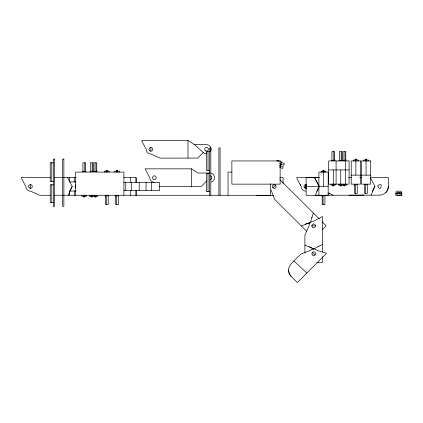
<?xml version="1.0" encoding="UTF-8"?>
<svg xmlns="http://www.w3.org/2000/svg" width="423" height="423" viewBox="0 0 423 423"><rect width="100%" height="100%" fill="white"/><g stroke="black" fill="none" stroke-linecap="round" stroke-linejoin="round"><path stroke-width="0.63" d="M304.909 252.98L304.893 235.098L309.054 225.808A4.642 4.642 0 0 1 313.686 221.16L322.495 216.507L322.543 252.113M370.992 195.188L374.931 186.374L370.289 177.56L388.388 177.56C388.018 182.53 389.773 188.621 385.802 192.608M280.629 164.885L280.819 164.124M279.788 179.564L313.343 213.007L310.387 222.519L301.372 225.972M304.803 187.775L305.982 184.766M305.543 188.674L305.945 187.616M279.793 165.753L280.597 163.68L279.645 163.304M300.23 185.443L300.637 184.407M305.612 187.103L306.12 185.808A0.698 0.698 0 0 0 305.586 185.819M68.256 195.241L72.19 186.421L67.553 177.607L54.482 177.628M315.299 195.289L319.238 186.469L314.596 177.655L319.238 186.469L306.13 186.469M69.885 190.805L72.19 186.421M316.642 191.402L318.662 187.569M372.335 191.302L374.931 186.374M203.267 152.523L197.742 158.07L160.158 158.133L150.868 153.972A4.642 4.642 0 0 1 146.221 149.34L141.562 140.531L187.965 140.452L194.569 144.618L203.267 152.523A4.642 4.642 0 0 0 206.551 153.877M272.93 187.801A1.856 1.856 0 0 0 276.034 186.966A1.856 1.856 0 0 0 273.76 184.692A1.856 1.856 0 0 0 272.93 187.801L275.553 185.174M306.876 273.031L326.535 253.303L317.017 250.368A4.642 4.642 0 0 0 310.456 250.379L300.943 254.001L291.124 263.846A8.814 8.814 0 0 0 291.124 276.314L297.358 282.548L306.876 273.031L293.911 261.06M206.752 180.933L201.216 186.469L159.297 186.469M322.13 229.811L326.138 225.803L322.025 221.689M75.902 184.814L74.977 186.421L75.902 188.029M304.909 245.06L313.723 248.999L322.543 244.357M276.52 160.909L277.52 160.428L278.921 160.978A3.014 3.014 0 0 0 277.372 160.803M305.068 224.169L309.8 222.704M311.386 217.285L312.042 217.2M194.569 144.618L206.535 144.597A4.642 4.642 0 0 1 210.564 151.55M50.718 177.634L21.15 177.686L25.803 186.495A4.642 4.642 0 0 0 30.456 191.127L39.741 195.289L50.702 195.262M319.185 177.644L296.571 177.655L301.224 186.464A4.642 4.642 0 0 0 305.871 191.096M348.668 177.597L351.613 177.56M359.867 177.575L361.771 177.57M54.572 195.252L270.54 195.289L270.54 183.688M315.161 195.257L321.607 195.241M324.832 195.23L379.568 195.188A8.814 8.814 0 0 0 388.388 186.374M311.836 225.803L315.547 225.797M209.602 151.672L206.45 151.672L206.45 170.506L209.602 170.506M334.704 159.825L333.779 159.825L333.779 151.661M345.84 159.825L344.914 159.825L344.914 151.661M331.452 160.476L335.164 160.476M338.876 160.476L346.305 160.476M53.383 162.818L50.231 162.818L50.231 181.657L53.383 181.657M210.03 173.012L198.064 173.012L191.471 168.84L145.068 168.84L149.71 177.655A4.642 4.642 0 0 0 154.347 182.292M328.671 169.94L349.086 169.94M93.102 170.971L92.177 170.971L92.177 162.807M96.819 170.971L95.889 170.971L95.889 162.807M82.432 171.622L86.144 171.622M89.856 171.622L97.279 171.622M231.963 172.087L228.039 172.087L228.039 195.289M209.602 173.663L206.45 173.663L206.45 191.577L209.602 191.577M351.217 175.138L360.502 175.138M361.427 175.138L370.707 175.138M360.021 177.56L361.311 177.56M67.553 177.607L76.156 177.655M123.743 177.655L136.306 177.655L136.306 182.292M279.815 177.686L283.045 177.686L283.045 183.355M319.122 177.655L306.13 177.655L306.13 195.289L328.179 195.289L328.179 172.087L318.9 172.087L318.9 195.289M76.024 181.922L69.621 181.922L69.621 177.655M123.817 182.292L159.508 182.292L159.508 190.646L123.817 190.646M354.003 184.602L357.715 184.602M364.214 184.602L367.925 184.602M53.383 184.809L50.231 184.809L50.231 202.723L53.383 202.723M354.469 185.253L355.394 185.253L355.394 193.422M318.9 186.284L328.179 186.284M76.024 191.016L69.621 191.016L69.621 195.289M395.954 191.201L401.713 191.201M395.817 193.057L401.85 193.057M398.043 193.708L396.187 193.708L396.187 194.083L398.043 194.083L398.054 192.872M399.624 193.708L401.48 193.708M401.48 194.083L399.624 194.083L399.613 192.872M256.481 195.32L273.57 195.32M348.996 195.193L361.543 195.188A8.814 8.814 0 0 0 363.822 194.892M104.983 195.749L108.695 195.749M115.188 195.749L118.9 195.749M321.681 195.749L325.393 195.749M105.443 196.399L106.369 196.399L106.369 204.568M115.653 196.399L116.579 196.399L116.579 204.568M322.146 196.399L323.072 196.399L323.072 204.568M316.875 262.456L322.543 262.456L322.543 256.639M279.688 161.279L281.861 162.131L279.793 167.402L282.516 168.465L283.193 166.736L280.47 165.673M281.723 162.474L284.446 163.542L283.77 165.271L281.046 164.203M327.962 192.914L333.187 195.257M309.34 246.694L313.723 248.999M318.133 246.001L318.656 246.403M312.428 252.341L315.056 254.963M313.343 213.007L319.286 218.945M306.971 231.566L274.59 199.281L270.969 189.774M291.124 276.314L289.723 274.49L288.846 272.359L288.544 270.08M305.861 184.597L305.866 188.309M187.965 140.452L187.997 158.086M150.858 147.479L150.863 151.191M30.44 184.629L30.451 188.341M401.48 195.289L401.448 192.872M399.947 195.289L399.947 195.659L397.72 195.659L397.72 195.289M368.385 160.941L368.385 160.01L363.748 160.01L363.748 160.941M367.46 184.602L367.46 193.422L364.721 193.422L364.721 185.253L365.599 185.253L365.599 193.422M366.762 160.941L366.413 159.085L365.721 159.085L365.372 159.545L365.372 160.941M366.069 160.941L366.069 175.138M358.181 160.941L358.181 160.01L353.538 160.01L353.538 160.941M357.25 184.602L357.25 193.422L354.516 193.422L354.516 185.253M356.557 160.941L356.208 159.085L355.51 159.085L355.161 159.545L355.161 160.941M355.859 160.941L355.859 175.138M346.765 184.142L346.765 185.068L338.416 185.068L338.416 184.142M345.792 159.825L345.792 151.661L343.053 151.661L343.053 160.476M345.374 160.941L345.374 184.142M345.142 184.142L344.793 185.998L344.1 185.998L343.751 185.533L343.751 184.142M343.053 184.142L343.053 185.068M341.43 184.142L341.081 185.998L340.388 185.998L340.039 185.533L340.039 184.142M341.202 151.661L341.202 159.825L342.128 159.825L342.08 151.661L339.341 151.661L339.341 160.476M340.737 169.94L340.737 184.142M336.095 160.941L336.095 184.142M335.629 184.142L335.629 185.068L330.992 185.068L330.992 184.142M334.656 159.825L334.656 151.661L331.918 151.661L331.918 160.476M334.006 184.142L333.657 185.998L332.964 185.998L332.615 185.533L332.615 184.142M333.308 169.94L333.308 184.142M325.858 172.087L325.858 171.156L321.221 171.156L321.221 172.087M324.933 195.749L324.933 204.568L322.194 204.568L322.194 196.399M324.235 172.087L323.886 170.231L323.193 170.231L322.844 170.696L322.844 172.087M323.537 172.087L323.537 186.284M220.092 195.289L220.092 147.955L218.881 147.955L218.881 195.289M210.807 195.289L210.807 147.955L209.602 147.955L209.602 195.289M208.026 151.672L208.026 170.506M208.026 173.663L208.026 191.577M207.281 151.672L207.281 152.031M207.281 173.663L207.281 174.022M191.471 168.84L191.471 186.469M151.587 182.292L151.587 190.646M146.051 182.292L146.051 190.646M139.225 182.292L139.225 190.646M136.306 190.646L136.306 195.289M135.841 177.655L135.841 182.223M135.841 190.715L135.841 195.289M131.304 182.292L131.304 190.646M130.305 177.655L130.305 182.223M130.305 190.715L130.305 195.289M125.768 182.292L125.768 190.646M123.918 195.289L123.918 172.087L75.659 172.087L75.659 195.289M119.365 172.087L119.365 171.156L114.723 171.156L114.723 172.087M118.44 195.749L118.44 204.568L115.701 204.568L115.701 196.399M117.742 172.087L117.393 170.231L116.695 170.231L116.351 170.696L116.351 172.087M109.155 172.087L109.155 171.156L104.518 171.156L104.518 172.087M108.23 195.749L108.23 204.568L105.491 204.568L105.491 196.399M107.532 172.087L107.183 170.231L106.49 170.231L106.141 170.696L106.141 172.087M97.745 195.289L97.745 196.214L89.39 196.214L89.39 195.289M96.772 170.971L96.772 162.807L94.033 162.807L94.033 171.622M96.121 195.289L96.121 196.679L95.772 197.144L95.075 197.144L94.731 195.289M94.033 195.289L94.033 196.214M93.055 170.971L93.055 162.807L90.321 162.807L90.321 171.622M92.41 195.289L92.061 197.144L91.363 197.144L91.019 196.679L91.019 195.289M86.609 195.289L86.609 196.214L81.967 196.214L81.967 195.289M84.986 195.289L84.637 197.144L83.939 197.144L83.59 196.679L83.59 195.289M84.753 162.807L84.753 170.971L85.679 170.971L85.631 162.807L82.897 162.807L82.897 171.622M74.263 177.655L74.263 181.922M74.263 191.016L74.263 195.289M51.807 162.818L51.807 181.657M51.807 184.809L51.807 202.723M51.067 162.818L51.067 163.178M51.067 184.809L51.067 185.168M305.966 187.14A0.698 0.698 0 0 1 305.226 186.733M305.173 186.559A0.698 0.698 0 0 1 305.427 185.909M306.347 188.246A1.856 1.856 0 0 1 304.01 186.458A1.856 1.856 0 0 1 306.342 184.661M329.691 193.1A8.814 8.814 0 0 1 328.285 194.104M277.393 160.941A2.876 2.876 0 0 1 278.144 160.925M210.511 175.862A1.856 1.856 0 0 1 210.511 179.447M211.23 173.171A4.642 4.642 0 0 1 211.23 182.139M83.839 196.098C84.41 197.869 85.219 194.844 83.839 196.098M91.262 196.098C91.833 197.869 92.642 194.844 91.262 196.098M94.974 196.098C95.545 197.869 96.354 194.844 94.974 196.098M106.39 171.04C106.956 172.811 107.765 169.787 106.39 171.04M116.6 171.04C117.166 172.811 117.975 169.787 116.6 171.04M323.093 171.04C323.658 172.811 324.467 169.787 323.093 171.04M332.864 184.946C333.43 186.723 334.239 183.698 332.864 184.946M340.288 184.946C340.853 186.723 341.662 183.698 340.288 184.946M343.999 184.946C344.565 186.723 345.374 183.698 343.999 184.946M355.41 159.894C355.981 161.665 356.79 158.641 355.41 159.894M365.62 159.894C366.186 161.665 366.995 158.641 365.62 159.894M377.776 185.893C380.303 193.956 383.999 180.177 377.776 185.893M54.593 159.106L53.383 159.106L53.383 206.435L54.593 206.435L54.593 159.106M63.873 159.106L62.667 159.106L62.667 206.435L63.873 206.435L63.873 159.106M280.132 160.941L231.878 160.941L231.878 184.142L280.132 184.142L280.132 160.941M349.086 160.941L328.671 160.941L328.671 184.142L349.086 184.142L349.086 160.941M360.502 160.941L351.217 160.941L351.217 184.142L360.502 184.142L360.502 160.941M370.707 160.941L361.427 160.941L361.427 184.142L370.707 184.142L370.707 160.941M401.85 192.872L395.817 192.872L395.817 195.289L401.85 195.289L401.85 192.872M205.234 150.551A1.856 1.856 0 0 0 208.338 149.716A1.856 1.856 0 0 0 206.059 147.447A1.856 1.856 0 0 0 205.234 150.551M149.552 150.646A1.856 1.856 0 0 0 152.655 149.811A1.856 1.856 0 0 0 150.376 147.542A1.856 1.856 0 0 0 149.552 150.646M29.134 187.801A1.856 1.856 0 0 0 32.238 186.966A1.856 1.856 0 0 0 29.964 184.692A1.856 1.856 0 0 0 29.134 187.801M312.428 254.969A1.856 1.856 0 0 0 315.532 254.133A1.856 1.856 0 0 0 313.258 251.859A1.856 1.856 0 0 0 312.428 254.969M312.38 227.114A1.856 1.856 0 0 0 315.484 226.279A1.856 1.856 0 0 0 313.21 224.01A1.856 1.856 0 0 0 312.38 227.114M153.422 179.262A1.856 1.856 0 0 0 156.203 177.655A1.856 1.856 0 0 0 153.422 176.047A1.856 1.856 0 0 0 153.422 179.262"/></g></svg>
